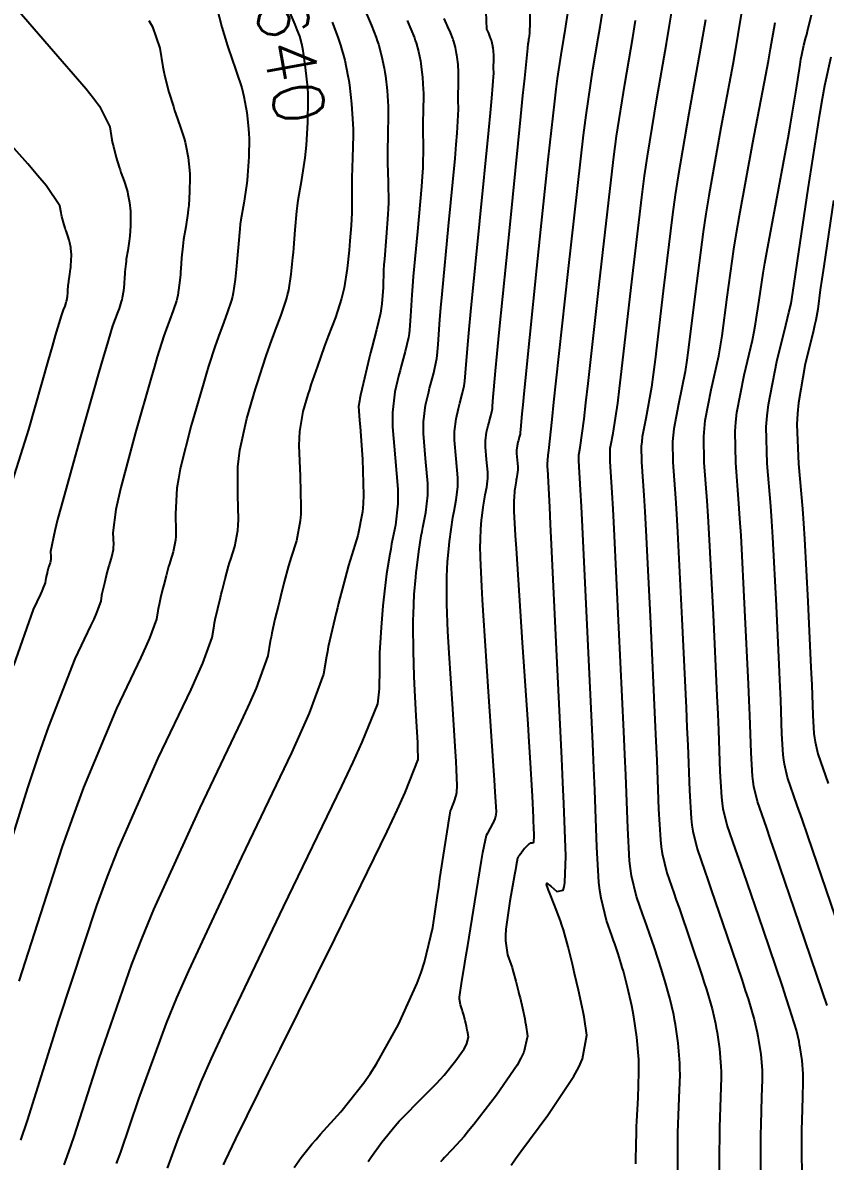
# Model space of a CAD drawing. Header units: metres. Extents: x 837475 to 838479, y 1189012 to 1191015.
# Drawn here: x 837641.9 to 837702.7, y 1189475 to 1189561.2 of the extents above; entities that cross this region are included whole.
import ezdxf

# ---------------------------------------------------------------- set-up
doc = ezdxf.new("R2010")
doc.units = ezdxf.units.M
doc.header["$LTSCALE"] = 0.3
doc.layers.add('COTAS 10', color=1, linetype='Continuous')
doc.layers.add('COTAS INT', color=252, linetype='Continuous')
doc.styles.get("Standard").update_dxf_attribs({"font": 'simplex.shx'})

msp = doc.modelspace()

# ---------------------------------------------------------------- linework, layer by layer
at = {"layer": 'COTAS 10'}
for points in [[(837641.727, 1189476.63), (837642.225, 1189478.122), (837644.607, 1189485.705), (837647.49, 1189494.408), (837648.304, 1189496.607), (837649.123, 1189498.715), (837652.14, 1189505.565), (837654.626, 1189510.769), (837655.113, 1189511.839), (837655.511, 1189512.748), (837656.218, 1189514.691), (837656.365, 1189515.571), (837656.411, 1189515.811), (837656.458, 1189516.048), (837656.644, 1189516.888), (837656.851, 1189517.737), (837656.912, 1189517.98), (837656.973, 1189518.226), (837657.207, 1189519.144), (837657.466, 1189520.091), (837657.544, 1189520.357), (837657.624, 1189520.623), (837657.933, 1189521.598), (837658.165, 1189522.792), (837658.196, 1189523.197), (837658.213, 1189523.635), (837658.154, 1189525.485), (837658.17, 1189527.628), (837658.234, 1189528.251), (837658.323, 1189528.885), (837658.859, 1189531.281), (837659.51, 1189533.514), (837659.672, 1189534.046), (837659.826, 1189534.54), (837660.313, 1189536.012), (837660.753, 1189537.234), (837660.877, 1189537.57), (837661.001, 1189537.905), (837661.457, 1189539.107), (837661.853, 1189540.311), (837661.94, 1189540.647), (837662.017, 1189540.985), (837662.214, 1189542.215), (837662.338, 1189543.481), (837662.37, 1189543.842), (837662.4, 1189544.206), (837662.5, 1189545.558), (837662.632, 1189546.984), (837662.684, 1189547.395), (837662.741, 1189547.813), (837663.001, 1189549.383), (837663.257, 1189551.028), (837663.312, 1189551.494), (837663.36, 1189551.965), (837663.478, 1189553.702), (837663.497, 1189555.414), (837663.482, 1189555.869), (837663.459, 1189556.316), (837663.303, 1189557.86), (837663.107, 1189559.13), (837663.058, 1189559.404), (837663.011, 1189559.644), (837662.861, 1189560.229), (837662.667, 1189560.722), (837662.594, 1189560.904), (837662.511, 1189561.105), (837662.139, 1189561.995)], [(837662.422, 1189474.565), (837662.952, 1189475.312), (837663.781, 1189476.327), (837664.092, 1189476.687), (837664.437, 1189477.08), (837665.974, 1189478.782), (837667.718, 1189480.967), (837668.194, 1189481.665), (837668.666, 1189482.403), (837670.346, 1189485.403), (837671.752, 1189488.512), (837672.051, 1189489.318), (837672.312, 1189490.101), (837672.928, 1189492.731), (837673.283, 1189495.152), (837673.38, 1189495.802), (837673.475, 1189496.444), (837673.811, 1189498.691), (837674.084, 1189500.465), (837674.139, 1189500.81), (837674.185, 1189501.09), (837674.279, 1189501.572), (837674.342, 1189501.717), (837674.369, 1189501.786), (837674.401, 1189501.866), (837674.55, 1189502.26), (837674.693, 1189502.732), (837674.721, 1189502.862), (837674.744, 1189502.993), (837674.784, 1189503.463), (837674.731, 1189504.703), (837674.696, 1189505.318), (837674.651, 1189506.052), (837674.415, 1189509.685), (837674.171, 1189513.519), (837674.122, 1189514.379), (837674.081, 1189515.152), (837673.999, 1189517.215), (837673.989, 1189518.615), (837673.993, 1189518.97), (837674, 1189519.311), (837674.051, 1189520.422), (837674.134, 1189521.419), (837674.161, 1189521.687), (837674.19, 1189521.953), (837674.311, 1189522.885), (837674.453, 1189523.782), (837674.496, 1189524.026), (837674.54, 1189524.267), (837674.712, 1189525.122), (837674.821, 1189526.107), (837674.825, 1189526.432), (837674.818, 1189526.779), (837674.701, 1189528.217), (837674.584, 1189529.647), (837674.578, 1189529.988), (837674.582, 1189530.306), (837674.692, 1189531.258), (837674.876, 1189532.027), (837674.927, 1189532.229), (837674.978, 1189532.428), (837675.162, 1189533.109), (837675.312, 1189533.756), (837675.341, 1189533.933), (837675.365, 1189534.109), (837675.408, 1189534.737), (837675.579, 1189536.884), (837675.684, 1189538.017), (837675.814, 1189539.385), (837677.166, 1189553.102), (837677.293, 1189554.436), (837677.394, 1189555.528), (837677.546, 1189557.458), (837677.535, 1189557.804), (837677.535, 1189557.992), (837677.543, 1189558.321), (837677.55, 1189558.636), (837677.549, 1189558.719), (837677.546, 1189558.801), (837677.528, 1189559.086), (837677.498, 1189559.349), (837677.488, 1189559.417), (837677.477, 1189559.483), (837677.431, 1189559.705), (837677.373, 1189559.915), (837677.355, 1189559.973), (837677.335, 1189560.031), (837677.253, 1189560.242), (837677.164, 1189560.448), (837677.114, 1189560.558), (837677.024, 1189560.748), (837676.953, 1189562.727)], [(837691.484, 1189473.849), (837691.489, 1189476.536), (837691.5, 1189477.204), (837691.515, 1189477.838), (837691.601, 1189479.849), (837691.657, 1189481.575), (837691.652, 1189482.029), (837691.639, 1189482.472), (837691.518, 1189483.985), (837691.312, 1189485.387), (837691.246, 1189485.76), (837691.175, 1189486.127), (837690.885, 1189487.397), (837690.513, 1189488.727), (837690.39, 1189489.132), (837690.259, 1189489.552), (837689.715, 1189491.202), (837689.143, 1189492.862), (837688.995, 1189493.289), (837688.851, 1189493.703), (837688.368, 1189495.078), (837687.988, 1189496.653), (837687.909, 1189497.192), (837687.841, 1189497.776), (837687.691, 1189500.257), (837687.544, 1189504.274), (837687.478, 1189505.826), (837687.402, 1189507.569), (837687.033, 1189515.453), (837686.665, 1189522.935), (837686.588, 1189524.425), (837686.522, 1189525.663), (837686.374, 1189528.033), (837686.359, 1189528.802), (837686.377, 1189529.031), (837686.404, 1189529.267), (837686.581, 1189530.178), (837686.936, 1189532.448), (837687.076, 1189533.541), (837687.234, 1189534.836), (837687.953, 1189541.189), (837688.76, 1189548.046), (837688.972, 1189549.659), (837689.18, 1189551.147), (837689.893, 1189555.489), (837690.638, 1189559.68), (837690.866, 1189561.073), (837691.104, 1189562.566)], [(837703.43, 1189493.545), (837701.326, 1189499.689), (837700.899, 1189500.931), (837700.54, 1189501.976), (837699.808, 1189504.091), (837699.565, 1189505.097), (837699.515, 1189505.441), (837699.472, 1189505.814), (837699.376, 1189507.397), (837699.282, 1189509.961), (837699.24, 1189510.952), (837699.191, 1189512.065), (837698.956, 1189517.097), (837698.676, 1189522.296), (837698.599, 1189523.514), (837698.522, 1189524.635), (837698.244, 1189527.882), (837698.188, 1189530.659), (837698.251, 1189531.484), (837698.347, 1189532.333), (837698.98, 1189535.599), (837699.667, 1189538.355), (837699.798, 1189538.882), (837699.903, 1189539.306), (837700.071, 1189539.985), (837700.269, 1189541.324), (837700.55, 1189543.208), (837701.365, 1189548.671), (837702.246, 1189554.336), (837702.443, 1189555.506), (837702.62, 1189556.504), (837703.092, 1189558.671)]]:
    msp.add_lwpolyline(points, dxfattribs=at)
at = {"layer": 'COTAS INT'}
for points in [[(837696.589, 1189563.772), (837696.045, 1189560.366), (837695.854, 1189559.263), (837695.645, 1189558.09), (837694.743, 1189553.278), (837693.827, 1189548.148), (837693.609, 1189546.775), (837693.407, 1189545.423), (837692.806, 1189540.71), (837692.309, 1189536.645), (837692.172, 1189535.7), (837692.035, 1189534.835), (837691.545, 1189532.364), (837691.183, 1189530.5), (837691.127, 1189530.017), (837691.091, 1189529.548), (837691.122, 1189527.972), (837691.322, 1189525.252), (837691.392, 1189524.061), (837691.469, 1189522.68), (837691.802, 1189516.11), (837692.117, 1189509.367), (837692.183, 1189507.877), (837692.239, 1189506.549), (837692.365, 1189503.113), (837692.493, 1189500.991), (837692.551, 1189500.492), (837692.619, 1189500.031), (837692.944, 1189498.683), (837693.527, 1189497.012), (837693.757, 1189496.346), (837694.016, 1189495.593), (837695.201, 1189492.139), (837696.358, 1189488.713), (837696.6, 1189487.976), (837696.808, 1189487.332), (837697.277, 1189485.773), (837697.503, 1189484.782), (837697.558, 1189484.496), (837697.61, 1189484.205), (837697.771, 1189483.11), (837697.865, 1189481.929), (837697.876, 1189481.583), (837697.88, 1189481.229), (837697.836, 1189479.882), (837697.772, 1189477.82), (837697.763, 1189477.014), (837697.757, 1189476.107), (837697.767, 1189471.986)], [(837668.033, 1189475.009), (837668.23, 1189475.31), (837669.068, 1189476.476), (837670.085, 1189477.714), (837670.394, 1189478.061), (837670.715, 1189478.41), (837671.975, 1189479.684), (837673.205, 1189480.921), (837673.507, 1189481.247), (837673.793, 1189481.565), (837674.687, 1189482.654), (837675.31, 1189483.56), (837675.425, 1189483.763), (837675.515, 1189483.945), (837675.63, 1189484.431), (837675.576, 1189484.774), (837675.56, 1189484.866), (837675.543, 1189484.957), (837675.475, 1189485.275), (837675.4, 1189485.588), (837675.379, 1189485.676), (837675.358, 1189485.765), (837675.278, 1189486.09), (837675.189, 1189486.41), (837675.162, 1189486.496), (837675.134, 1189486.581), (837675.022, 1189486.875), (837674.961, 1189487.298), (837674.964, 1189487.463), (837674.977, 1189487.649), (837675.096, 1189488.494), (837675.36, 1189490.04), (837675.464, 1189490.669), (837675.581, 1189491.383), (837676.116, 1189494.688), (837676.628, 1189497.815), (837676.731, 1189498.418), (837676.817, 1189498.907), (837676.988, 1189499.727), (837677.073, 1189499.857), (837677.106, 1189499.912), (837677.143, 1189499.975), (837677.307, 1189500.27), (837677.474, 1189500.59), (837677.513, 1189500.669), (837677.548, 1189500.743), (837677.646, 1189500.976), (837677.708, 1189501.18), (837677.72, 1189501.236), (837677.73, 1189501.292), (837677.748, 1189501.495), (837677.659, 1189503.015), (837677.602, 1189503.901), (837677.531, 1189504.989), (837677.157, 1189510.599), (837676.778, 1189516.368), (837676.704, 1189517.556), (837676.644, 1189518.566), (837676.537, 1189520.734), (837676.53, 1189521.681), (837676.533, 1189521.921), (837676.537, 1189522.152), (837676.572, 1189522.903), (837676.628, 1189523.578), (837676.646, 1189523.759), (837676.666, 1189523.939), (837676.748, 1189524.57), (837676.844, 1189525.176), (837676.873, 1189525.341), (837676.903, 1189525.504), (837677.019, 1189526.082), (837677.092, 1189526.749), (837677.095, 1189526.968), (837677.091, 1189527.203), (837677.011, 1189528.176), (837676.932, 1189529.143), (837676.928, 1189529.374), (837676.931, 1189529.589), (837677.006, 1189530.232), (837677.13, 1189530.753), (837677.164, 1189530.89), (837677.199, 1189531.024), (837677.323, 1189531.485), (837677.425, 1189531.922), (837677.444, 1189532.042), (837677.461, 1189532.161), (837677.489, 1189532.586), (837677.691, 1189534.895), (837677.816, 1189536.201), (837677.971, 1189537.798), (837678.782, 1189545.973), (837679.6, 1189554.143), (837679.76, 1189555.736), (837679.891, 1189557.038), (837680.122, 1189559.323), (837680.159, 1189559.652), (837680.168, 1189559.72), (837680.175, 1189559.779), (837680.194, 1189559.912), (837680.21, 1189560.003), (837680.215, 1189560.037), (837680.221, 1189560.073), (837680.245, 1189560.235), (837680.269, 1189560.477), (837680.275, 1189560.565), (837680.281, 1189560.662), (837680.297, 1189561.088), (837680.31, 1189563.487)], [(837683.309, 1189563.166), (837682.984, 1189560.989), (837682.907, 1189560.493), (837682.835, 1189560.043), (837682.619, 1189558.806), (837682.361, 1189557.019), (837682.262, 1189556.224), (837682.151, 1189555.298), (837681.652, 1189550.865), (837681.085, 1189545.588), (837680.932, 1189544.13), (837680.78, 1189542.672), (837680.245, 1189537.417), (837679.822, 1189533.153), (837679.741, 1189532.32), (837679.676, 1189531.639), (837679.571, 1189530.435), (837679.556, 1189530.213), (837679.548, 1189530.151), (837679.537, 1189530.089), (837679.484, 1189529.861), (837679.419, 1189529.62), (837679.401, 1189529.55), (837679.383, 1189529.479), (837679.319, 1189529.207), (837679.28, 1189528.872), (837679.278, 1189528.76), (837679.28, 1189528.639), (837679.322, 1189528.135), (837679.363, 1189527.627), (837679.365, 1189527.505), (837679.364, 1189527.391), (837679.326, 1189527.043), (837679.265, 1189526.742), (837679.249, 1189526.656), (837679.234, 1189526.57), (837679.184, 1189526.254), (837679.142, 1189525.925), (837679.131, 1189525.831), (837679.122, 1189525.737), (837679.093, 1189525.385), (837679.075, 1189524.993), (837679.072, 1189524.873), (837679.071, 1189524.748), (837679.074, 1189524.254), (837679.178, 1189522.411), (837679.24, 1189521.435), (837679.316, 1189520.258), (837679.71, 1189514.325), (837680.119, 1189508.128), (837680.205, 1189506.784), (837680.279, 1189505.602), (837680.447, 1189502.675), (837680.523, 1189501.069), (837680.538, 1189500.719), (837680.551, 1189500.411), (837680.58, 1189499.639), (837680.569, 1189499.253), (837680.557, 1189499.188), (837680.541, 1189499.141), (837680.452, 1189499.121), (837680.296, 1189499.118), (837680.238, 1189499.082), (837680.174, 1189499.031), (837679.886, 1189498.718), (837679.613, 1189498.377), (837679.558, 1189498.308), (837679.512, 1189498.249), (837679.418, 1189498.131), (837679.386, 1189498.078), (837679.379, 1189498.062), (837679.372, 1189498.044), (837679.355, 1189497.974), (837679.258, 1189497.43), (837679.201, 1189497.114), (837679.132, 1189496.726), (837678.771, 1189494.727), (837678.472, 1189492.602), (837678.441, 1189492.134), (837678.432, 1189491.719), (837678.586, 1189490.656), (837678.866, 1189489.915), (837678.938, 1189489.703), (837679.006, 1189489.487), (837679.229, 1189488.681), (837679.43, 1189487.864), (837679.484, 1189487.641), (837679.537, 1189487.419), (837679.725, 1189486.63), (837679.896, 1189485.831), (837679.939, 1189485.602), (837679.98, 1189485.371), (837680.114, 1189484.509), (837679.825, 1189483.287), (837679.6, 1189482.829), (837679.311, 1189482.318), (837677.744, 1189480.039), (837676.029, 1189477.814), (837675.648, 1189477.338), (837675.306, 1189476.921), (837674.409, 1189475.919), (837673.812, 1189475.315), (837673.66, 1189475.15), (837673.514, 1189474.986)], [(837641.121, 1189562.655), (837643.887, 1189559.467), (837646.686, 1189556.246), (837647.233, 1189555.543), (837647.68, 1189554.921), (837648.472, 1189553.356), (837648.634, 1189552.374), (837648.685, 1189552.12), (837648.738, 1189551.874), (837648.953, 1189551.047), (837649.185, 1189550.299), (837649.25, 1189550.102), (837649.314, 1189549.91), (837649.548, 1189549.252), (837649.754, 1189548.621), (837649.801, 1189548.446), (837649.843, 1189548.271), (837649.962, 1189547.635), (837650.028, 1189546.975), (837650.038, 1189546.784), (837650.044, 1189546.589), (837650.037, 1189545.857), (837649.986, 1189545.115), (837649.965, 1189544.914), (837649.942, 1189544.714), (837649.832, 1189544.011), (837649.721, 1189543.34), (837649.697, 1189543.161), (837649.675, 1189542.986), (837649.618, 1189542.376), (837649.576, 1189541.798), (837649.563, 1189541.642), (837649.549, 1189541.488), (837649.496, 1189540.947), (837649.412, 1189540.421), (837649.379, 1189540.277), (837649.342, 1189540.133), (837649.172, 1189539.618), (837648.978, 1189539.104), (837648.924, 1189538.961), (837648.872, 1189538.817), (837648.684, 1189538.295), (837648.189, 1189536.659), (837647.943, 1189535.813), (837647.65, 1189534.796), (837646.197, 1189529.705), (837644.786, 1189524.627), (837644.52, 1189523.62), (837644.308, 1189522.784), (837643.99, 1189521.205), (837644.003, 1189520.799), (837643.999, 1189520.703), (837643.992, 1189520.613), (837643.941, 1189520.351), (837643.873, 1189520.137), (837643.856, 1189520.078), (837643.839, 1189520.02), (837643.782, 1189519.812), (837643.73, 1189519.61), (837643.717, 1189519.556), (837643.703, 1189519.503), (837643.658, 1189519.316), (837643.617, 1189519.131), (837643.597, 1189519.027), (837643.564, 1189518.833), (837643.409, 1189518.406), (837643.321, 1189518.206), (837643.214, 1189517.971), (837642.668, 1189516.828), (837641.169, 1189512.585)], [(837656.54, 1189562.475), (837656.947, 1189560.91), (837657.386, 1189559.495), (837657.508, 1189559.122), (837657.63, 1189558.758), (837658.073, 1189557.512), (837658.462, 1189556.319), (837658.551, 1189555.987), (837658.632, 1189555.655), (837658.856, 1189554.452), (837658.982, 1189553.202), (837659.001, 1189552.841), (837659.012, 1189552.472), (837658.998, 1189551.087), (837658.902, 1189549.681), (837658.863, 1189549.301), (837658.818, 1189548.924), (837658.611, 1189547.592), (837658.401, 1189546.322), (837658.355, 1189545.984), (837658.313, 1189545.651), (837658.206, 1189544.498), (837658.125, 1189543.404), (837658.101, 1189543.109), (837658.075, 1189542.817), (837657.974, 1189541.792), (837657.815, 1189540.797), (837657.753, 1189540.524), (837657.682, 1189540.251), (837657.362, 1189539.277), (837656.993, 1189538.304), (837656.793, 1189537.762), (837656.437, 1189536.773), (837655.947, 1189535.246), (837655.762, 1189534.635), (837655.557, 1189533.941), (837654.638, 1189530.756), (837653.811, 1189527.466), (837653.663, 1189526.707), (837653.549, 1189526.014), (837653.433, 1189524.059), (837653.476, 1189522.689), (837653.464, 1189522.365), (837653.44, 1189522.066), (837653.269, 1189521.182), (837653.04, 1189520.461), (837652.981, 1189520.264), (837652.924, 1189520.068), (837652.732, 1189519.366), (837652.559, 1189518.688), (837652.513, 1189518.505), (837652.469, 1189518.326), (837652.315, 1189517.697), (837652.177, 1189517.076), (837652.143, 1189516.9), (837652.109, 1189516.723), (837652, 1189516.072), (837651.477, 1189514.634), (837651.182, 1189513.961), (837650.822, 1189513.17), (837648.982, 1189509.319), (837646.472, 1189503.338), (837645.69, 1189501.204), (837644.87, 1189498.861), (837641.592, 1189488.674)], [(837667.914, 1189561.91), (837668.295, 1189561.031), (837668.643, 1189560.132), (837668.728, 1189559.884), (837668.808, 1189559.636), (837669.055, 1189558.743), (837669.249, 1189557.796), (837669.295, 1189557.515), (837669.338, 1189557.225), (837669.469, 1189556.107), (837669.545, 1189554.893), (837669.555, 1189554.543), (837669.559, 1189554.186), (837669.531, 1189552.846), (837669.496, 1189551.442), (837669.495, 1189551.046), (837669.498, 1189550.645), (837669.543, 1189549.169), (837669.565, 1189547.619), (837669.554, 1189547.171), (837669.535, 1189546.716), (837669.407, 1189545.005), (837669.263, 1189543.348), (837669.234, 1189542.927), (837669.21, 1189542.521), (837669.163, 1189541.191), (837669.079, 1189539.953), (837669.032, 1189539.606), (837668.974, 1189539.257), (837668.678, 1189537.982), (837668.315, 1189536.64), (837668.215, 1189536.248), (837668.115, 1189535.848), (837667.753, 1189534.333), (837667.465, 1189533.049), (837667.411, 1189532.795), (837667.369, 1189532.584), (837667.308, 1189532.192), (837667.362, 1189531.516), (837667.391, 1189531.126), (837667.427, 1189530.649), (837667.608, 1189528.197), (837667.69, 1189525.473), (837667.663, 1189524.824), (837667.615, 1189524.222), (837667.261, 1189522.429), (837666.791, 1189520.948), (837666.669, 1189520.542), (837666.552, 1189520.139), (837666.158, 1189518.698), (837665.802, 1189517.304), (837665.708, 1189516.93), (837665.616, 1189516.56), (837665.301, 1189515.269), (837665.018, 1189513.992), (837664.947, 1189513.631), (837664.878, 1189513.268), (837664.654, 1189511.929), (837663.579, 1189508.976), (837662.973, 1189507.594), (837662.234, 1189505.967), (837658.454, 1189498.056), (837654.426, 1189489.467), (837653.531, 1189487.414), (837652.731, 1189485.501), (837650.638, 1189479.765), (837649.291, 1189475.719), (837648.962, 1189474.871)], [(837678.859, 1189474.732), (837679.189, 1189475.208), (837679.59, 1189475.771), (837681.636, 1189478.531), (837683.621, 1189481.485), (837683.983, 1189482.17), (837684.263, 1189482.798), (837684.599, 1189484.587), (837684.384, 1189485.967), (837684.318, 1189486.338), (837684.249, 1189486.704), (837683.974, 1189487.986), (837683.674, 1189489.25), (837683.589, 1189489.605), (837683.502, 1189489.962), (837683.181, 1189491.272), (837682.823, 1189492.563), (837682.713, 1189492.909), (837682.599, 1189493.25), (837682.149, 1189494.437), (837681.766, 1189495.378), (837681.693, 1189495.563), (837681.636, 1189495.715), (837681.551, 1189495.991), (837681.562, 1189496.043), (837681.565, 1189496.054), (837681.567, 1189496.063), (837681.577, 1189496.084), (837681.699, 1189495.995), (837681.773, 1189495.935), (837681.864, 1189495.859), (837682.338, 1189495.457), (837682.796, 1189495.562), (837682.877, 1189495.805), (837682.939, 1189496.142), (837682.997, 1189498.134), (837682.849, 1189502.121), (837682.78, 1189503.716), (837682.7, 1189505.523), (837682.311, 1189513.821), (837681.928, 1189521.728), (837681.852, 1189523.288), (837681.788, 1189524.576), (837681.664, 1189526.953), (837681.632, 1189527.443), (837681.625, 1189527.541), (837681.62, 1189527.621), (837681.612, 1189527.773), (837681.611, 1189527.814), (837681.611, 1189527.824), (837681.612, 1189527.834), (837681.613, 1189527.867), (837681.616, 1189527.896), (837681.616, 1189527.904), (837681.617, 1189527.911), (837681.625, 1189527.965), (837681.627, 1189527.979), (837681.632, 1189528.004), (837681.636, 1189528.032), (837681.636, 1189528.042), (837681.635, 1189528.052), (837681.632, 1189528.094), (837681.629, 1189528.135), (837681.628, 1189528.145), (837681.629, 1189528.155), (837681.632, 1189528.182), (837681.637, 1189528.205), (837681.639, 1189528.211), (837681.64, 1189528.216), (837681.645, 1189528.236), (837681.65, 1189528.255), (837681.651, 1189528.26), (837681.651, 1189528.265), (837681.653, 1189528.284), (837681.661, 1189528.383), (837681.667, 1189528.439), (837681.673, 1189528.508), (837681.708, 1189528.86), (837681.961, 1189531.201), (837682.104, 1189532.524), (837682.28, 1189534.139), (837683.181, 1189542.407), (837684.143, 1189550.943), (837684.356, 1189552.727), (837684.546, 1189554.26), (837685.044, 1189557.7), (837685.459, 1189560.084), (837685.598, 1189560.949), (837685.747, 1189561.905)], [(837651.435, 1189561.421), (837651.706, 1189560.932), (837652.254, 1189559.319), (837652.488, 1189557.899), (837652.562, 1189557.531), (837652.639, 1189557.174), (837652.95, 1189555.979), (837653.286, 1189554.897), (837653.379, 1189554.612), (837653.472, 1189554.334), (837653.81, 1189553.382), (837654.108, 1189552.47), (837654.176, 1189552.216), (837654.238, 1189551.963), (837654.409, 1189551.043), (837654.505, 1189550.088), (837654.519, 1189549.812), (837654.528, 1189549.531), (837654.517, 1189548.472), (837654.444, 1189547.398), (837654.414, 1189547.107), (837654.38, 1189546.819), (837654.222, 1189545.802), (837654.061, 1189544.831), (837654.026, 1189544.573), (837653.994, 1189544.318), (837653.912, 1189543.437), (837653.851, 1189542.601), (837653.832, 1189542.375), (837653.812, 1189542.153), (837653.735, 1189541.37), (837653.614, 1189540.609), (837653.566, 1189540.4), (837653.512, 1189540.192), (837653.267, 1189539.448), (837652.985, 1189538.704), (837652.909, 1189538.497), (837652.832, 1189538.29), (837652.56, 1189537.534), (837652.068, 1189535.953), (837651.853, 1189535.224), (837651.603, 1189534.369), (837650.418, 1189530.23), (837649.299, 1189526.047), (837649.091, 1189525.163), (837648.929, 1189524.399), (837648.711, 1189522.632), (837648.739, 1189521.744), (837648.731, 1189521.534), (837648.716, 1189521.34), (837648.605, 1189520.767), (837648.457, 1189520.299), (837648.418, 1189520.171), (837648.381, 1189520.044), (837648.257, 1189519.589), (837648.145, 1189519.149), (837648.115, 1189519.031), (837648.086, 1189518.914), (837647.986, 1189518.507), (837647.897, 1189518.104), (837647.875, 1189517.99), (837647.853, 1189517.875), (837647.782, 1189517.452), (837647.443, 1189516.52), (837647.252, 1189516.084), (837647.018, 1189515.571), (837645.825, 1189513.073), (837643.821, 1189507.962), (837643.076, 1189505.8), (837642.249, 1189503.315), (837638.577, 1189491.644)], [(837665.309, 1189561.294), (837665.746, 1189560.166), (837665.853, 1189559.854), (837665.953, 1189559.543), (837666.263, 1189558.422), (837666.506, 1189557.234), (837666.564, 1189556.881), (837666.619, 1189556.517), (837666.782, 1189555.114), (837666.878, 1189553.591), (837666.89, 1189553.151), (837666.895, 1189552.703), (837666.861, 1189551.021), (837666.804, 1189549.508), (837666.796, 1189549.167), (837666.791, 1189548.859), (837666.799, 1189548.029), (837666.808, 1189547.329), (837666.804, 1189547.103), (837666.796, 1189546.864), (837666.745, 1189545.885), (837666.657, 1189544.737), (837666.627, 1189544.391), (837666.594, 1189544.033), (837666.453, 1189542.638), (837666.219, 1189541.173), (837666.127, 1189540.77), (837666.023, 1189540.37), (837665.551, 1189538.936), (837665.009, 1189537.505), (837664.861, 1189537.106), (837664.714, 1189536.706), (837664.19, 1189535.251), (837663.704, 1189533.834), (837663.582, 1189533.457), (837663.464, 1189533.087), (837663.08, 1189531.807), (837662.835, 1189530.305), (837662.805, 1189529.794), (837662.791, 1189529.243), (837662.876, 1189526.912), (837662.949, 1189524.58), (837662.928, 1189524.028), (837662.889, 1189523.518), (837662.597, 1189522.013), (837662.207, 1189520.786), (837662.107, 1189520.449), (837662.009, 1189520.115), (837661.683, 1189518.921), (837661.388, 1189517.765), (837661.31, 1189517.455), (837661.234, 1189517.149), (837660.973, 1189516.079), (837660.738, 1189515.02), (837660.679, 1189514.721), (837660.622, 1189514.42), (837660.436, 1189513.31), (837659.545, 1189510.862), (837659.043, 1189509.716), (837658.43, 1189508.368), (837655.297, 1189501.81), (837651.775, 1189494.091), (837650.917, 1189492.01), (837650.111, 1189489.954), (837647.623, 1189482.735), (837645.758, 1189476.92), (837645.345, 1189475.75), (837644.976, 1189474.771)], [(837670.997, 1189561.423), (837671.281, 1189560.768), (837671.54, 1189560.098), (837671.604, 1189559.913), (837671.663, 1189559.729), (837671.847, 1189559.063), (837671.991, 1189558.359), (837672.026, 1189558.149), (837672.058, 1189557.933), (837672.155, 1189557.1), (837672.212, 1189556.196), (837672.219, 1189555.935), (837672.222, 1189555.669), (837672.202, 1189554.671), (837672.175, 1189553.626), (837672.175, 1189553.33), (837672.177, 1189553.032), (837672.21, 1189551.932), (837672.175, 1189550.255), (837672.134, 1189549.593), (837672.079, 1189548.845), (837671.769, 1189545.427), (837671.446, 1189542.027), (837671.384, 1189541.29), (837671.333, 1189540.642), (837671.244, 1189539.039), (837671.174, 1189538.005), (837671.135, 1189537.715), (837671.087, 1189537.424), (837670.84, 1189536.358), (837670.536, 1189535.236), (837670.452, 1189534.909), (837670.368, 1189534.574), (837670.066, 1189533.308), (837669.885, 1189531.741), (837669.877, 1189531.217), (837669.888, 1189530.655), (837670.08, 1189528.299), (837670.273, 1189525.93), (837670.284, 1189525.359), (837670.277, 1189524.824), (837670.099, 1189523.2), (837669.816, 1189521.793), (837669.743, 1189521.396), (837669.672, 1189520.994), (837669.438, 1189519.516), (837669.239, 1189517.981), (837669.191, 1189517.543), (837669.146, 1189517.101), (837669.01, 1189515.458), (837668.92, 1189513.917), (837668.905, 1189513.539), (837668.894, 1189513.181), (837668.887, 1189512.063), (837668.876, 1189511.097), (837668.862, 1189510.835), (837668.844, 1189510.577), (837668.739, 1189509.663), (837667.563, 1189506.762), (837666.87, 1189505.25), (837666.018, 1189503.431), (837661.612, 1189494.302), (837657.078, 1189484.844), (837656.145, 1189482.817), (837655.352, 1189481.047), (837653.653, 1189476.795), (837652.824, 1189474.517)], [(837657.068, 1189474.765), (837657.226, 1189475.104), (837658.008, 1189476.726), (837659.734, 1189480.228), (837660.488, 1189481.751), (837661.362, 1189483.514), (837665.512, 1189491.883), (837669.479, 1189500.01), (837670.237, 1189501.622), (837670.847, 1189502.957), (837671.821, 1189505.469), (837671.804, 1189506.405), (837671.79, 1189506.745), (837671.772, 1189507.121), (837671.673, 1189508.771), (837671.563, 1189510.67), (837671.539, 1189511.202), (837671.518, 1189511.738), (837671.461, 1189513.696), (837671.448, 1189515.549), (837671.454, 1189516.019), (837671.463, 1189516.469), (837671.531, 1189517.94), (837671.64, 1189519.26), (837671.676, 1189519.615), (837671.715, 1189519.967), (837671.875, 1189521.201), (837672.063, 1189522.388), (837672.12, 1189522.711), (837672.178, 1189523.03), (837672.405, 1189524.161), (837672.549, 1189525.466), (837672.555, 1189525.895), (837672.546, 1189526.354), (837672.391, 1189528.258), (837672.236, 1189530.151), (837672.227, 1189530.603), (837672.233, 1189531.024), (837672.379, 1189532.283), (837672.622, 1189533.3), (837672.69, 1189533.569), (837672.757, 1189533.832), (837673.001, 1189534.734), (837673.199, 1189535.59), (837673.238, 1189535.824), (837673.27, 1189536.057), (837673.326, 1189536.888), (837673.456, 1189538.763), (837673.534, 1189539.654), (837673.63, 1189540.706), (837674.131, 1189545.848), (837674.622, 1189550.973), (837674.713, 1189552.015), (837674.784, 1189552.892), (837674.878, 1189554.695), (837674.856, 1189555.418), (837674.855, 1189555.614), (837674.855, 1189555.809), (837674.872, 1189556.496), (837674.886, 1189557.152), (837674.884, 1189557.327), (837674.879, 1189557.499), (837674.842, 1189558.093), (837674.778, 1189558.641), (837674.757, 1189558.783), (837674.734, 1189558.921), (837674.639, 1189559.384), (837674.518, 1189559.822), (837674.479, 1189559.943), (837674.437, 1189560.065), (837674.267, 1189560.505), (837674.08, 1189560.935), (837674.029, 1189561.051), (837673.977, 1189561.164), (837673.789, 1189561.56)], [(837688.301, 1189474.836), (837688.314, 1189475.185), (837688.332, 1189476.212), (837688.352, 1189477.281), (837688.366, 1189477.656), (837688.385, 1189478.066), (837688.484, 1189479.833), (837688.546, 1189481.748), (837688.541, 1189482.252), (837688.526, 1189482.743), (837688.391, 1189484.423), (837688.163, 1189485.979), (837688.089, 1189486.393), (837688.011, 1189486.8), (837687.689, 1189488.209), (837687.365, 1189489.425), (837687.285, 1189489.71), (837687.209, 1189489.972), (837686.971, 1189490.733), (837686.707, 1189491.497), (837686.614, 1189491.761), (837686.514, 1189492.048), (837686.08, 1189493.275), (837685.672, 1189494.964), (837685.587, 1189495.543), (837685.515, 1189496.169), (837685.354, 1189498.829), (837685.197, 1189503.136), (837685.126, 1189504.801), (837685.044, 1189506.67), (837684.649, 1189515.124), (837684.263, 1189523.063), (837684.186, 1189524.608), (837684.122, 1189525.869), (837684, 1189528.063), (837683.993, 1189528.429), (837684.002, 1189528.538), (837684.014, 1189528.651), (837684.099, 1189529.085), (837684.387, 1189531.255), (837684.528, 1189532.461), (837684.697, 1189533.931), (837685.527, 1189541.428), (837686.436, 1189549.358), (837686.654, 1189551.101), (837686.857, 1189552.647), (837687.469, 1189556.595), (837688.084, 1189560.124), (837688.289, 1189561.406)], [(837693.575, 1189561.466), (837693.36, 1189560.168), (837693.142, 1189558.885), (837692.318, 1189554.384), (837691.504, 1189549.648), (837691.291, 1189548.217), (837691.083, 1189546.734), (837690.38, 1189540.949), (837689.771, 1189535.74), (837689.624, 1189534.621), (837689.486, 1189533.641), (837689.063, 1189531.271), (837688.793, 1189529.884), (837688.752, 1189529.524), (837688.725, 1189529.175), (837688.748, 1189528.003), (837688.922, 1189525.457), (837688.99, 1189524.243), (837689.067, 1189522.807), (837689.418, 1189515.782), (837689.759, 1189508.468), (837689.831, 1189506.851), (837689.892, 1189505.411), (837690.028, 1189501.685), (837690.167, 1189499.384), (837690.23, 1189498.842), (837690.303, 1189498.342), (837690.656, 1189496.881), (837691.189, 1189495.357), (837691.376, 1189494.818), (837691.58, 1189494.227), (837692.458, 1189491.67), (837693.308, 1189489.132), (837693.495, 1189488.554), (837693.66, 1189488.03), (837694.081, 1189486.585), (837694.339, 1189485.455), (837694.402, 1189485.128), (837694.461, 1189484.796), (837694.644, 1189483.548), (837694.752, 1189482.201), (837694.764, 1189481.806), (837694.768, 1189481.402), (837694.719, 1189479.866), (837694.645, 1189477.609), (837694.634, 1189476.751), (837694.627, 1189475.792), (837694.635, 1189471.487)], [(837700.894, 1189473.113), (837700.885, 1189476.655), (837700.89, 1189477.434), (837700.898, 1189478.126), (837700.953, 1189479.899), (837700.991, 1189481.056), (837700.988, 1189481.361), (837700.978, 1189481.658), (837700.897, 1189482.673), (837700.759, 1189483.613), (837700.715, 1189483.863), (837700.667, 1189484.109), (837700.473, 1189484.961), (837699.956, 1189486.635), (837699.705, 1189487.398), (837699.407, 1189488.293), (837697.944, 1189492.607), (837696.453, 1189496.958), (837696.138, 1189497.875), (837695.865, 1189498.666), (837695.232, 1189500.486), (837694.934, 1189501.719), (837694.872, 1189502.142), (837694.819, 1189502.599), (837694.702, 1189504.541), (837694.587, 1189507.686), (837694.535, 1189508.902), (837694.475, 1189510.267), (837694.187, 1189516.439), (837693.872, 1189522.552), (837693.794, 1189523.878), (837693.722, 1189525.046), (837693.496, 1189527.942), (837693.457, 1189529.921), (837693.503, 1189530.51), (837693.572, 1189531.117), (837694.027, 1189533.458), (837694.585, 1189536.028), (837694.72, 1189536.78), (837694.846, 1189537.549), (837695.232, 1189540.47), (837695.731, 1189544.111), (837695.928, 1189545.333), (837696.15, 1189546.648), (837697.168, 1189552.172), (837698.149, 1189557.295), (837698.348, 1189558.357), (837698.516, 1189559.265), (837698.863, 1189561.257)], [(837702.81, 1189486.821), (837702.457, 1189487.873), (837700.687, 1189493.076), (837698.889, 1189498.323), (837698.518, 1189499.403), (837698.202, 1189500.321), (837697.52, 1189502.289), (837697.25, 1189503.408), (837697.194, 1189503.791), (837697.145, 1189504.206), (837697.039, 1189505.969), (837696.935, 1189508.824), (837696.888, 1189509.927), (837696.833, 1189511.166), (837696.572, 1189516.768), (837696.274, 1189522.424), (837696.197, 1189523.696), (837696.122, 1189524.84), (837695.87, 1189527.912), (837695.823, 1189530.293), (837695.878, 1189531.002), (837695.962, 1189531.733), (837696.509, 1189534.551), (837697.134, 1189537.222), (837697.267, 1189537.86), (837697.383, 1189538.453), (837697.659, 1189540.231), (837697.953, 1189542.276), (837698.081, 1189543.038), (837698.229, 1189543.885), (837698.933, 1189547.654), (837699.673, 1189551.586), (837699.844, 1189552.537), (837700, 1189553.427), (837700.443, 1189556.144), (837700.744, 1189558.082), (837700.811, 1189558.482), (837700.872, 1189558.822), (837701.031, 1189559.557), (837701.19, 1189560.119), (837701.25, 1189560.351), (837701.317, 1189560.616), (837701.619, 1189561.849)], [(837640.645, 1189525.099), (837642.338, 1189530.454), (837643.83, 1189535.695), (837644.124, 1189536.72), (837644.366, 1189537.561), (837644.807, 1189539.056), (837644.911, 1189539.345), (837644.94, 1189539.425), (837644.97, 1189539.504), (837645.078, 1189539.789), (837645.171, 1189540.074), (837645.192, 1189540.153), (837645.21, 1189540.233), (837645.257, 1189540.524), (837645.286, 1189540.824), (837645.294, 1189540.909), (837645.301, 1189540.995), (837645.324, 1189541.315), (837645.356, 1189541.653), (837645.368, 1189541.75), (837645.381, 1189541.849), (837645.443, 1189542.22), (837645.503, 1189542.61), (837645.517, 1189542.72), (837645.528, 1189542.831), (837645.556, 1189543.242), (837645.56, 1189543.648), (837645.557, 1189543.755), (837645.551, 1189543.861), (837645.515, 1189544.226), (837645.449, 1189544.578), (837645.425, 1189544.675), (837645.399, 1189544.772), (837645.285, 1189545.122), (837645.156, 1189545.486), (837645.12, 1189545.592), (837645.085, 1189545.701), (837644.956, 1189546.115), (837644.837, 1189546.573), (837644.808, 1189546.709), (837644.779, 1189546.85), (837644.69, 1189547.394), (837643.654, 1189548.91), (837643.03, 1189549.665), (837642.26, 1189550.564), (837638.258, 1189555.019)], [(837703.269, 1189547.785), (837702.535, 1189542.816), (837702.394, 1189541.838), (837702.279, 1189541.034), (837702.09, 1189539.569), (837701.936, 1189538.725), (837701.844, 1189538.313), (837701.73, 1189537.823), (837701.142, 1189535.409), (837700.618, 1189532.474), (837700.546, 1189531.656), (837700.505, 1189530.835), (837700.618, 1189527.852), (837700.922, 1189524.429), (837701.001, 1189523.331), (837701.078, 1189522.168), (837701.341, 1189517.426), (837701.549, 1189512.964), (837701.593, 1189511.978), (837701.63, 1189511.099), (837701.713, 1189508.826), (837701.798, 1189507.421), (837701.836, 1189507.091), (837701.881, 1189506.786), (837702.096, 1189505.894), (837702.878, 1189503.63)]]:
    msp.add_lwpolyline(points, dxfattribs=at)

# ---------------------------------------------------------------- texts
at = {"layer": 'COTAS 10', "insert": (837658.822, 1189566.065), "char_height": 3.8, "attachment_point": 7, "rotation": 280.48084}
msp.add_mtext('1640', dxfattribs=at)

doc.saveas('drawing.dxf')
